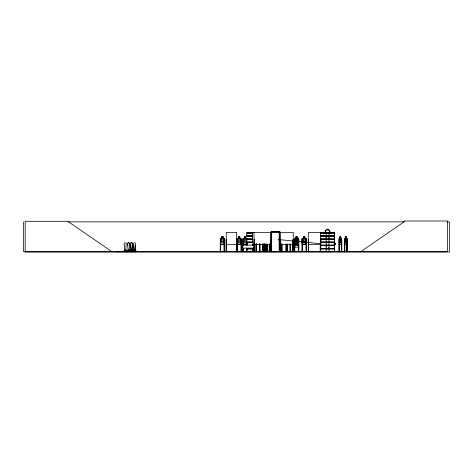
<?xml version="1.0" encoding="UTF-8"?>
<svg xmlns="http://www.w3.org/2000/svg" width="473" height="473" viewBox="0 0 473 473"><rect width="100%" height="100%" fill="white"/><g stroke="black" fill="none" stroke-linecap="round" stroke-linejoin="round"><path stroke-width="0.71" d="M252.405 237.541L252.405 236.157L246.77 236.157M326.175 247.024L326.175 245.635L326.175 248.408M326.175 237.541L326.175 236.157L326.175 238.924M328.977 247.024L328.977 248.408L328.971 245.635M328.977 237.541L328.977 238.924L328.971 236.157M334.606 245.635L334.606 248.408M334.606 236.157L334.606 238.924M277.858 251.748L283.599 251.524L261.888 251.506L275.865 251.725M277.852 251.53L283.528 251.754M125.848 250.519L126.025 245.369A1.508 1.141 -90 0 0 126.025 243.234A1.508 1.141 -90 0 0 124.417 243.234A1.508 1.141 -90 0 0 124.417 245.369L124.712 251.175L125.853 251.175M129.389 250.365C127.745 251.429 130.436 246.64 129.442 245.369A1.508 1.141 -90 0 0 129.442 243.234A1.508 1.141 -90 0 0 127.828 243.234A1.508 1.141 -90 0 0 127.828 245.369L127.769 245.369A1.508 1.141 -90 0 1 127.769 243.234A1.508 1.141 -90 0 1 129.377 243.234A1.508 1.141 -90 0 1 129.377 245.369L129.442 245.369M132.062 251.175L132.298 245.369A1.508 1.141 -90 0 0 132.298 243.234A1.508 1.141 -90 0 0 130.69 243.234A1.508 1.141 -90 0 0 130.69 245.369L130.926 251.175M132.363 245.369L132.127 251.175L130.986 251.175L130.749 245.369A1.508 1.141 -90 0 1 130.749 243.234A1.508 1.141 -90 0 1 132.363 243.234A1.508 1.141 -90 0 1 132.363 245.369L132.298 245.369M135.13 251.175L135.361 245.369A1.508 1.141 -90 0 0 135.361 243.234A1.508 1.141 -90 0 0 133.753 243.234A1.508 1.141 -90 0 0 133.753 245.369L133.989 251.175L135.189 251.175L135.426 245.369M271.449 251.748L271.52 251.317M125.848 250.164L125.221 250.388L125.978 250.365M129.259 250.471L128.91 250.424M129.23 250.182L128.638 250.182L129.33 250.365M131.506 250.43L132.15 250.418L131.506 250.247M131.665 250.519L132.121 250.519M132.15 250.182L131.612 250.377L132.079 250.524M132.121 250.341L131.849 250.477L132.044 250.164M135.042 250.477C134.137 250.235 135.928 250.489 134.775 250.182M135.313 250.365L134.574 250.43L135.219 250.182M135.101 250.519L134.947 250.247L135.313 250.329M125.676 250.388L126.043 250.341M125.658 250.341L125.28 250.27L125.907 250.471M125.576 250.477L125.771 250.164M129.123 250.353L128.573 250.294L129.052 250.471M131.949 250.294L131.494 250.294L131.979 250.477M134.681 250.377L135.26 250.359M134.852 250.477L134.764 250.182M228.181 251.506L219.608 251.512L220.773 251.695L220.725 251.317L220.199 251.317L220.199 251.754M341.335 244.251L341.642 242.773L341.376 244.251L339.283 244.251L339.342 238.321M346.727 244.251L347.07 242.779M131.902 250.27L131.541 250.436M308.148 251.748L308.284 251.317M320.54 248.964L334.612 248.964L334.612 251.636L318.908 251.695L331.005 251.725M125.469 250.471L125.587 250.341M128.65 250.182L128.686 250.495M337.225 251.53L348.973 251.53M269.344 251.748L269.338 244.056M272.897 251.725L272.939 251.317M273.092 251.719L273.116 251.317M263.035 251.725L263.065 251.317M263.165 251.719L263.207 243.956M329.007 251.725L328.971 248.964M224.119 244.251L224.622 242.779L224.084 244.204L220.79 244.204M245.528 251.53L257.803 251.53L245.528 251.695M253.889 251.748L253.977 251.317M258.175 251.719L260.771 251.725M260.8 251.53L258.181 251.53L275.83 251.506M241.336 242.773L240.84 244.204L237.428 244.204L236.985 242.773L236.985 238.824M241.384 242.779L240.875 244.251L237.393 244.251L236.938 242.779M247.113 243.246L246.782 244.204L243.376 244.204M247.16 243.27L246.817 244.251L243.335 244.251L242.88 242.779L242.88 238.8L243.353 238.274L244.364 238.274M298.759 242.773L298.262 244.204L294.85 244.204M298.806 242.779L298.297 244.251L294.815 244.251L294.36 242.779M298.806 245.664L298.297 247.143L294.815 247.143L294.36 245.664M304.949 238.274L305.907 238.274L306.433 238.794L306.433 242.779L305.889 244.204L302.478 244.204M306.433 242.779L305.925 244.251L302.442 244.251L301.981 242.779M219.602 251.53L220.779 251.512M220.56 251.748L220.589 251.317M236.878 251.719L236.583 251.317M242.501 251.748L242.519 251.382M242.72 251.53L242.407 251.535M242.714 251.719L242.578 245.079L254.634 245.079L254.651 251.754M244.417 251.737L240.521 251.642M320.942 243.761L321.025 238.274M339.035 251.754L339.011 238.8L339.33 238.274L339.927 238.274M344.433 251.754L344.409 238.8L344.722 238.274L345.32 238.274M278.337 239.823L278.869 239.823L278.361 239.959M117.062 251.742L116.932 251.4L132.795 251.4L132.795 250.773M117.393 251.742L117.026 251.742M118.209 251.748L118.291 251.4M118.64 251.4L118.303 251.559M120.284 251.4L120.302 251.648M120.639 251.4L120.284 251.559M121.644 251.4L121.667 251.648M121.993 251.4L121.65 251.559M123.205 251.4L123.341 251.731M123.666 251.742L123.205 251.559M124.949 250.773L124.949 251.559L124.44 251.737L124.907 251.636M125.002 251.742L125.38 251.742M126.604 251.636L126.149 251.748L126.273 251.4M127.615 250.773L127.657 251.648M127.881 251.748L127.976 251.4M128.183 251.748L128.295 250.773M128.762 251.742L128.325 251.648M129.578 251.748L130.004 251.559L130.004 250.773L129.194 250.773M131.133 251.748L131.435 251.748M132.499 251.748L132.925 251.559L132.925 250.773L131.979 250.773L131.979 251.4M132.706 251.754L132.925 251.559M134.285 250.773L134.202 251.748M134.421 251.742L134.734 251.754M134.308 251.648L134.639 251.648M135.568 251.748L136.005 251.648L116.949 251.648M320.505 242.182L334.618 242.271M345.308 238.321L344.87 238.818L344.87 241.585L345.308 242.773L346.124 242.773L346.561 241.585L346.561 238.818L346.124 238.321L346.124 236.837M242.927 238.824L243.376 238.321L246.788 238.321L247.278 238.818M294.36 241.691L294.833 241.159L295.844 241.159L295.844 239.675L297.322 239.675M246.758 242.158L252.416 242.271M360.627 251.754L404.048 221.872L404.048 220.992L447.464 220.992L447.464 251.754L23.65 251.754L23.65 221.872M268.54 251.725L268.575 251.382M295.891 241.212L295.146 241.703L295.146 244.47L295.891 245.658L297.275 245.658L298.014 244.47L298.014 241.703L297.275 241.212M116.825 251.754L136.082 251.742M124.913 251.4L125.197 251.748L124.955 251.559M126.161 251.754L126.652 251.559L126.652 250.773L126.522 251.4M128.656 251.648L128.307 251.559M135.639 251.648L135.993 250.773L135.042 250.773L135.042 251.4M254.042 251.725L254.007 232.379M68.041 221.872L404.273 221.872M447.133 221.872L449.35 221.872L449.35 252.008L25.175 252.008L25.175 221.305L68.597 221.305L68.597 221.872L112.012 251.754M249.496 232.379L271.437 232.379M279.496 232.379L293.236 232.379L293.307 251.754L293.331 239.705L292.905 239.705L292.858 251.754M246.764 232.817L252.416 232.817M320.534 232.817L334.618 232.817M320.534 232.923L334.618 232.929L334.612 235.601L320.54 235.601M246.776 233.094L252.405 233.094M320.546 233.094L334.606 233.094L334.606 235.601M246.729 235.791L252.446 235.791M320.505 235.791L326.222 235.791M326.423 235.791L334.653 235.791M246.729 235.962L252.446 235.962M320.505 235.962L326.222 235.962M326.423 235.962L334.653 235.962M320.54 236.157L334.612 236.157L334.612 238.924L320.54 238.924M221.742 236.79L223.191 236.79L223.173 238.274L224.113 238.274L224.622 238.794L224.569 251.754M239.852 236.837L238.469 236.837L238.469 238.321L237.73 238.818L237.73 241.585L238.469 242.773L239.852 242.773L240.591 241.585L240.591 238.818L239.852 238.321L239.9 236.79L238.422 236.79L238.422 238.274L237.411 238.274L236.938 238.8L236.92 251.754L236.961 251.317M244.411 236.837L245.794 236.837L245.794 238.321L246.539 238.818L246.539 241.585L245.794 242.773L244.411 242.773L243.672 241.585L243.672 238.818L244.411 238.321L244.364 236.79L245.848 236.79L245.848 238.274L246.805 238.274M297.275 236.837L295.891 236.837L295.891 238.321L295.146 238.818L295.146 241.585L295.891 242.773L297.275 242.773L298.014 241.585L298.014 238.818L297.275 238.321L297.322 236.79L295.844 236.79L295.844 238.274L294.833 238.274L294.36 238.8L294.377 251.754M304.902 236.837L303.518 236.837L303.518 238.321L302.773 238.818L302.773 241.585L303.518 242.773L304.902 242.773L305.641 241.585L305.641 238.818L304.902 238.321L304.949 236.79L303.465 236.79L303.465 238.274L302.454 238.274L301.981 238.8L301.91 251.754M339.916 236.837L340.773 236.837M345.308 236.837L346.165 236.837M221.754 238.274L220.767 238.274L220.312 238.8L220.323 242.779L220.767 244.251L224.131 244.251M239.9 238.274L240.863 238.274L241.384 238.794L241.331 251.754L241.289 251.317M297.322 238.274L298.286 238.274L298.806 238.794L298.865 251.725M340.761 238.274L341.364 238.274L341.672 238.794L341.672 251.754M346.153 238.274L346.762 238.274L347.07 238.794L347.04 251.754M220.79 238.321L224.096 238.321L224.622 238.794M237.428 238.321L240.84 238.321M298.262 238.321L294.85 238.321L294.407 238.824L294.407 245.658L294.85 247.095M302.478 238.321L305.889 238.321M339.301 238.321L341.352 238.321M344.699 238.321L346.75 238.321M320.824 238.8L320.795 251.754M341.636 238.794L341.323 238.274M344.409 238.8L344.533 251.754M347.028 238.794L346.721 238.274M246.77 238.924L252.411 238.924L252.411 236.157M246.729 239.119L252.446 239.119M320.505 239.119L326.222 239.119M326.423 239.119L334.653 239.119M246.729 239.291L252.446 239.291M320.505 239.291L326.222 239.291M326.423 239.291L334.653 239.291M246.77 239.486L252.411 239.486L252.411 242.152L246.764 242.152L252.405 242.081M320.54 239.486L334.612 239.486L334.612 242.152M220.247 239.705L220.678 239.705M224.119 251.754L224.125 239.705L224.563 239.705L224.521 251.754M236.701 239.705L236.376 239.705L236.376 251.754L236.737 251.317M236.914 239.705L237.322 239.705L237.322 251.754M241.342 239.705L240.928 239.705L240.946 251.754M243.264 239.705L243.264 245.375L243.264 239.705L242.856 239.705L242.755 251.506M247.284 239.705L246.871 239.705L246.859 245.375M254.007 239.705L254.409 239.705L254.403 251.754M271.165 239.705L270.769 239.705L270.881 251.748M294.33 239.705L294.738 239.705L294.862 251.748M295.891 239.728L297.275 239.728M298.759 239.705L298.351 239.705L298.398 251.754M301.957 239.705L302.365 239.705L302.318 251.754M306.38 239.705L305.972 239.705L306.019 251.754M308.307 239.705L308.532 251.754M320.363 239.705L320.132 251.754M339.035 239.705L339.401 239.705M344.433 239.705L344.799 239.705M297.322 241.159L298.286 241.159L298.806 241.685M294.85 241.212L298.262 241.212L298.759 241.703M334.618 242.158L320.534 242.152L334.606 242.081L334.606 239.486M246.764 242.395L252.416 242.401M320.534 242.413L334.618 242.401M246.776 242.572L252.405 242.572M320.546 242.572L334.606 242.572M344.445 242.779L344.716 244.251L346.768 244.251M334.086 243.223L335.203 243.169M339.301 244.204L341.352 244.204M344.699 244.204L346.75 244.204M226.242 244.435L236.701 244.435M252.346 244.435L271.088 244.435M279.496 244.435L293.236 244.435M308.307 244.435L320.363 244.435M334.086 244.606L335.168 244.606M334.121 244.653L335.203 244.653L335.168 243.169M320.54 245.079L334.612 245.079M320.505 245.274L326.222 245.274M326.423 245.274L334.653 245.274M133.753 245.369L134.048 251.175M320.505 245.446L326.222 245.446M326.423 245.446L334.653 245.446M320.54 245.635L334.612 245.635L334.612 248.408L320.54 248.408M242.785 245.729L242.442 245.729L242.418 251.754M254.291 245.729L254.634 245.729M242.578 248.094L254.634 248.094M246.77 248.408L252.411 248.408M246.729 248.597L252.446 248.597M320.505 248.597L326.222 248.597M326.423 248.597L334.653 248.597M246.729 248.768L252.446 248.768M320.505 248.768L326.222 248.768M326.423 248.768L334.653 248.768M246.77 248.964L252.411 248.964M120.585 251.275L121.585 251.275M124.6 251.275L124.937 251.275M126.859 251.275L127.858 251.275M129.921 251.275L130.802 251.275M224.078 251.317L224.604 251.317M226.064 251.317L226.461 251.317M236.867 251.317L237.369 251.317L237.369 251.754M281.435 251.317L312.748 251.382L312.748 251.754M320.771 251.317L320.978 251.754M339.005 251.317L339.437 251.317M341.37 251.317L341.802 251.317M344.397 251.317L344.829 251.317M346.768 251.317L347.2 251.317M238.699 251.719L234.62 251.506L240.887 251.441M243.311 251.441L257.797 251.512M286.336 251.441L289.854 251.441M291.983 251.506L294.709 251.725M294.785 251.441L298.303 251.441M302.413 251.441L305.925 251.441M234.632 251.524L238.694 251.524M318.908 251.53L334.606 251.559L334.606 248.964M320.629 243.696L280.034 239.705L280.205 251.748M256.567 251.742L256.478 243.956M247.302 251.53L247.385 251.754M224.226 251.725L224.167 239.705M264.561 251.725L264.472 251.317M280.075 251.719L280.01 251.317M320.422 251.725L320.363 232.379L308.307 232.379L308.331 251.754M287.389 251.719L287.336 244.056M296.565 239.917L296.624 240.26M294.685 251.695L294.691 251.317M220.359 242.773L220.802 244.204M262.799 251.731L262.781 243.956M127.769 245.369L128.065 251.175M347.158 251.754L347.164 239.705L346.798 239.705L346.774 251.754M346.999 238.818L346.999 242.773M346.975 251.317L346.993 251.754M346.928 239.705L346.928 241.827M346.928 243.246L346.898 251.754M346.165 238.321L346.195 236.79L345.278 236.79L345.349 238.321M344.799 243.246L344.829 251.754M344.669 239.705L344.699 251.754M344.628 251.317L344.622 251.754M341.802 251.754L341.772 239.705L341.405 239.705L341.376 251.754M341.607 238.818L341.607 242.773M341.53 243.956L341.577 251.754M341.411 251.317L341.5 251.754M339.957 236.837L339.957 238.321M339.401 243.956L339.431 251.754M339.277 239.705L339.307 251.754M339.165 239.705L339.212 251.754M339.135 251.317L339.135 251.754M328.971 232.929L328.977 235.601M328.977 239.486L328.971 242.152M328.971 242.413L328.977 245.079M326.181 232.929L326.175 235.601M326.181 239.486L326.181 242.152M326.181 242.413L326.175 245.079M326.175 248.964L326.181 251.636M323.154 251.317L323.13 251.754M323.047 251.317L323.024 251.754M322.899 251.317L322.888 251.754M321.155 251.317L321.179 251.754M321.019 251.317L321.049 251.754M312.097 251.382L312.097 251.754M311.867 251.382L311.867 251.754M308.485 251.317L308.485 251.754M306.427 251.317L306.427 251.754L306.38 238.818M305.925 251.317L305.925 251.754M302.413 251.317L302.413 251.754M302.034 238.824L302.034 242.773M302.005 251.317L302.005 251.754M298.711 251.317L298.711 251.754M298.303 251.317L298.303 251.754M294.283 251.317L294.283 251.754M293.171 251.317L293.183 251.754M293.065 251.317L293.089 251.754M293 239.705L292.964 251.754M290.31 243.956L290.357 251.754M290.262 251.317L290.262 251.754M289.902 243.956L289.949 251.754M289.854 251.317L289.854 251.754M287.135 244.056L287.152 251.754L287.111 251.317M286.336 251.317L286.336 251.754M286.289 243.956L286.242 251.754M285.881 243.956L285.834 251.754M281.938 244.056L281.938 251.754M281.831 244.056L281.843 251.754M281.725 244.056L281.731 251.754M281.654 244.056L281.618 251.754M281.541 244.056L281.506 251.754M281.465 244.056L281.435 251.754M280.578 251.754L280.578 251.382L240.071 251.382L240.071 251.754M280.217 251.317L280.241 251.754M280.034 232.379L280.034 251.754M279.874 251.754L279.874 231.468L271.035 231.468L270.988 251.754M279.762 251.754L279.762 231.581L271.153 231.581L271.165 251.754M279.697 251.382L279.697 251.754M279.324 251.754L279.283 232.06L271.626 232.06L271.543 251.754M279.212 251.695L279.212 232.131L271.679 232.113L271.673 251.754M275.511 251.441L275.511 251.754M275.463 251.317L275.463 251.754M274.115 251.317L274.169 251.754M274.05 251.317L274.074 251.754M273.926 251.317L273.985 251.754M273.849 251.317L273.855 251.754M273.731 251.317L273.778 251.754M273.678 251.317L273.654 251.754M273.14 251.317L273.158 251.754M272.891 251.317L272.915 251.754M271.372 251.317L271.396 251.754M271.266 251.317L271.271 251.754M271.059 232.379L271.082 251.754M270.875 239.705L270.928 251.754M270.733 251.317L270.733 251.754M269.397 244.056L269.409 251.754M269.243 244.056L269.249 251.754M269.167 251.317L269.172 251.754M267.156 244.056L267.186 251.754M267.032 244.056L267.02 251.754L266.985 251.317M266.902 244.056L266.873 251.754M266.778 244.056L266.79 251.754M265.182 244.056L265.211 251.754M265.069 244.056L265.046 251.754L265.016 251.317M264.892 244.056L264.939 251.754M264.779 244.056L264.797 251.754M264.442 244.056L264.448 251.754M264.318 244.056L264.318 251.754M264.182 244.056L264.159 251.754M264.064 244.056L264.064 251.754L264.035 251.317M263.828 251.382L263.828 251.754M263.118 243.956L263.118 251.754M262.876 243.956L262.929 251.754M262.746 251.317L262.746 251.754M259.931 243.956L259.973 251.754M259.843 243.956L259.878 251.754M259.789 251.317L259.778 251.754M259.653 251.317L259.677 251.754M259.6 243.956L259.559 251.754M259.506 243.956L259.482 251.754M256.384 243.956L256.467 251.754M256.319 251.317L256.331 251.754M256.195 251.317L256.206 251.754M256.141 243.956L256.106 251.754M256.053 243.956L256.011 251.754M254.332 251.317L254.332 251.754M254.297 239.705L254.267 251.754M254.119 239.705L254.167 251.754M253.238 251.317L253.238 251.754M253.203 243.956L253.203 245.375M253.203 248.213L253.15 251.754L253.108 248.213M253.108 243.956L253.108 245.375M252.931 251.317L252.931 251.754M252.866 243.956L252.866 245.375M252.866 248.213L252.83 251.754L252.777 248.213M252.777 243.956L252.777 245.375M250.595 251.317L250.56 251.754M250.548 251.317L250.507 251.754M250.412 251.317L250.4 251.754M250.288 251.754L250.276 251.317L250.187 251.754M250.134 251.317L250.093 251.754M249.779 251.441L249.779 251.754M249.75 251.317L249.744 251.754M249.632 251.317L249.661 251.754M249.567 251.317L249.543 251.754M247.19 251.317L247.137 251.754M247.012 251.317L247.012 251.754M246.947 243.956L246.947 245.375M246.947 248.213L246.918 251.754M246.876 248.213L246.823 251.754M243.14 251.382L243.14 251.754M242.903 251.317L242.903 251.754M242.259 251.382L242.259 251.754M240.887 251.317L240.887 251.754M236.701 251.754L236.701 232.379L226.242 232.379L226.301 251.754M236.559 239.705L236.5 251.754M226.443 251.754L226.425 239.705L226.1 239.705L226.082 251.754M221.754 236.79L221.742 238.274M220.637 239.705L220.684 251.754M220.341 251.317L220.335 251.754M220.288 239.705L220.247 251.754M135.857 250.773L135.857 251.4L133.605 251.4L133.605 250.773M135.396 251.4L135.396 250.081L134.805 250.081L134.805 251.4M135.325 250.081L135.325 251.4M135.177 250.773L135.177 251.559M134.876 250.081L134.876 251.4M134.415 251.4L134.415 250.773L133.469 250.773L133.469 251.559M132.334 251.4L132.334 250.081L131.742 250.081L131.813 251.4M132.263 250.081L132.263 251.4M132.115 250.773L132.115 251.559M131.352 251.4L131.352 250.773L130.406 250.773L130.406 251.559M131.216 250.773L131.216 251.559M130.536 250.773L130.536 251.4M129.874 250.773L129.874 251.4M129.413 251.4L129.413 250.081L128.822 250.081L128.792 251.559M129.342 250.081L129.336 251.559M128.893 250.081L128.893 251.4M128.443 251.559L128.431 250.773L127.485 250.773L127.485 251.559M126.096 251.559L126.06 250.081L125.469 250.081L125.469 251.4M125.989 250.081L125.989 251.4M125.54 250.081L125.54 251.4M125.079 251.4L125.079 250.773L124.133 250.773L124.163 251.559M124.263 250.773L124.263 251.4M324.856 233.029A3.796 2.708 -90 0 1 327.57 229.228A3.796 2.708 -90 0 1 330.278 233.029M325.264 233.029A3.169 2.259 -90 0 1 327.523 229.854A3.169 2.259 -90 0 1 329.787 233.029M297.884 245.109L297.405 245.15L296.589 243.719C295.95 245.978 294.247 245.499 296.275 243.394C294.307 241.691 296.063 240.804 296.565 243.057C297.127 240.928 298.895 241.378 296.884 243.406L297.884 245.109M341.169 241.585L340.731 242.773L339.916 242.773L339.478 241.585L339.478 238.818L339.916 238.321L339.927 236.79L340.797 236.79L341.169 241.585M223.859 241.585L223.144 242.773L221.802 242.773L221.086 241.585L221.086 238.818L221.802 238.321L221.802 236.837L223.144 236.837L223.126 238.321L223.859 238.818L223.859 241.585M252.416 232.929L246.764 232.923L246.776 235.601L252.411 235.601L252.411 232.929M222.901 237.085L222.044 237.085L222.044 237.582L222.901 237.582L222.901 237.085M239.604 237.085L238.717 237.085L238.717 237.582L239.604 237.582L239.604 237.085M245.546 237.085L244.659 237.085L244.659 237.582L245.546 237.582L245.546 237.085M297.026 237.085L296.139 237.085L296.139 237.582L297.026 237.582L297.026 237.085M304.653 237.085L303.761 237.085L303.761 237.582L304.653 237.582L304.653 237.085M340.584 237.085L340.057 237.085L340.057 237.582L340.584 237.582L340.584 237.085M345.982 237.085L345.456 237.085L345.456 237.582L345.982 237.582L345.982 237.085M223.144 238.818L221.802 238.818L221.802 241.585L223.144 241.585L223.144 238.818M239.852 238.818L238.469 238.818L238.469 241.585L239.852 241.585L239.852 238.818M245.794 238.818L244.411 238.818L244.411 241.585L245.794 241.585L245.794 238.818M297.275 238.818L295.891 238.818L295.891 241.585L297.275 241.585L297.275 238.818M304.902 238.818L303.518 238.818L303.518 241.585L304.902 241.585L304.902 238.818M340.731 238.818L339.916 238.818L339.916 241.585L340.731 241.585L340.731 238.818M346.124 238.818L345.308 238.818L345.308 241.585L346.124 241.585L346.124 238.818M297.026 239.977L296.139 239.977L296.139 240.467L297.026 240.467L297.026 239.977M297.275 241.703L295.891 241.703L295.891 244.47L297.275 244.47L297.275 241.703M334.955 243.471L334.606 243.471L334.606 244.358L334.955 244.358L334.955 243.471M275.321 251.719L275.304 251.317L275.262 251.754M323.284 251.754L323.284 251.317L323.278 251.754M249.383 251.754L249.377 251.317L249.366 251.754M243.311 251.754L243.264 248.213L243.264 251.754"/></g></svg>
